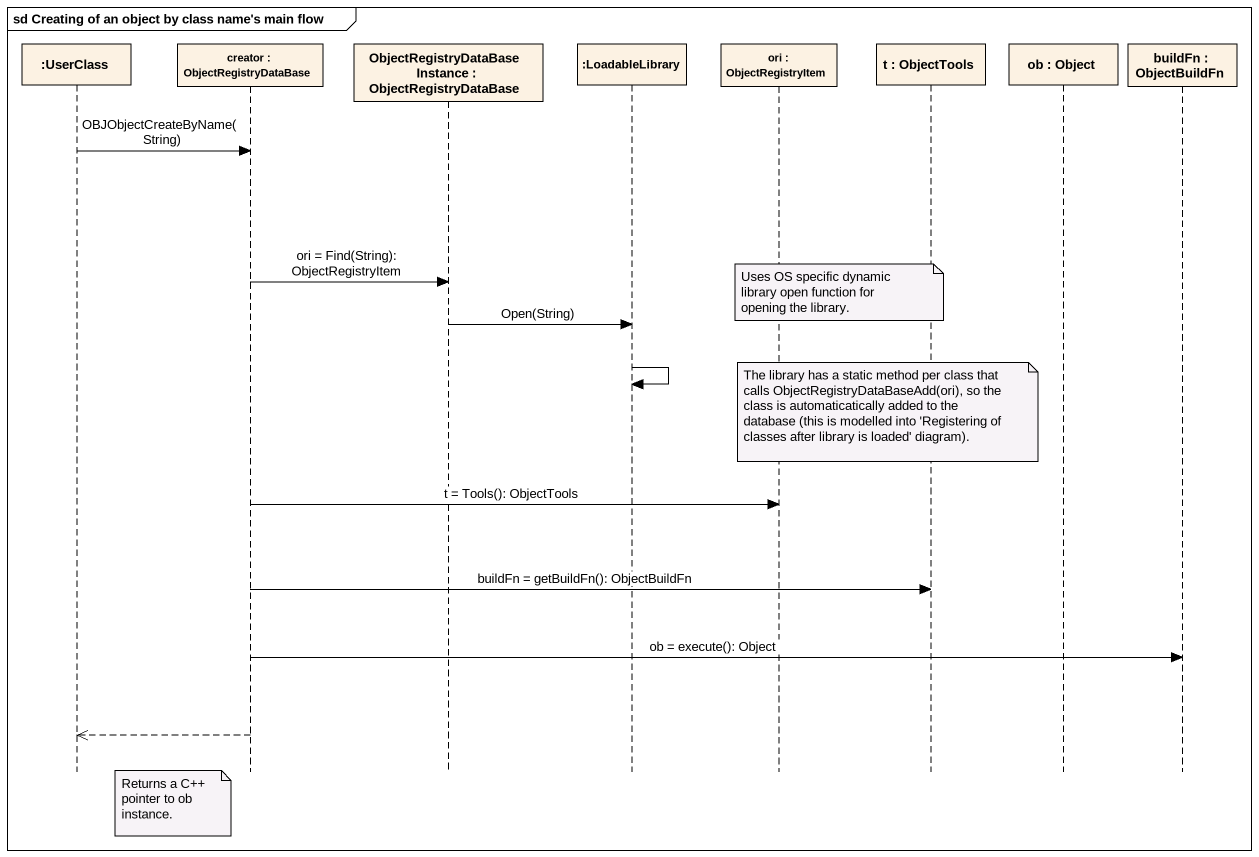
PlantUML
@startuml
mainframe sd Creating of an object by class name's main flow
hide footbox
participant ":UserClass" as UserClass
participant "creator : ObjectRegistryDataBase" as creator
participant "ObjectRegistryDataBaseInstance : ObjectRegistryDataBase" as ObjectRegistryDataBaseInstan
participant ":LoadableLibrary" as LoadableLibrary
participant "ori : ObjectRegistryItem" as ori
participant "t : ObjectTools" as t
participant "ob : Object" as ob
participant "buildFn : ObjectBuildFn" as buildFn

UserClass -> creator : OBJObjectCreateByName(String)
creator -> ObjectRegistryDataBaseInstan : ori = Find(String): ObjectRegistryItem
note over ori : Uses OS specific dynamic library open function for opening the library.
ObjectRegistryDataBaseInstan -> LoadableLibrary : Open(String)
LoadableLibrary -> LoadableLibrary
note over t : The library has a static method per class that calls ObjectRegistryDataBaseAdd(ori), so the class is automaticatically added to the database (this is modelled into 'Registering of classes after library is loaded' diagram).
creator -> ori : t = Tools(): ObjectTools
creator -> t : buildFn = getBuildFn(): ObjectBuildFn
creator -> buildFn : ob = execute(): Object
creator -->> UserClass
note left of creator : Returns a C++ pointer to ob instance.
@enduml
